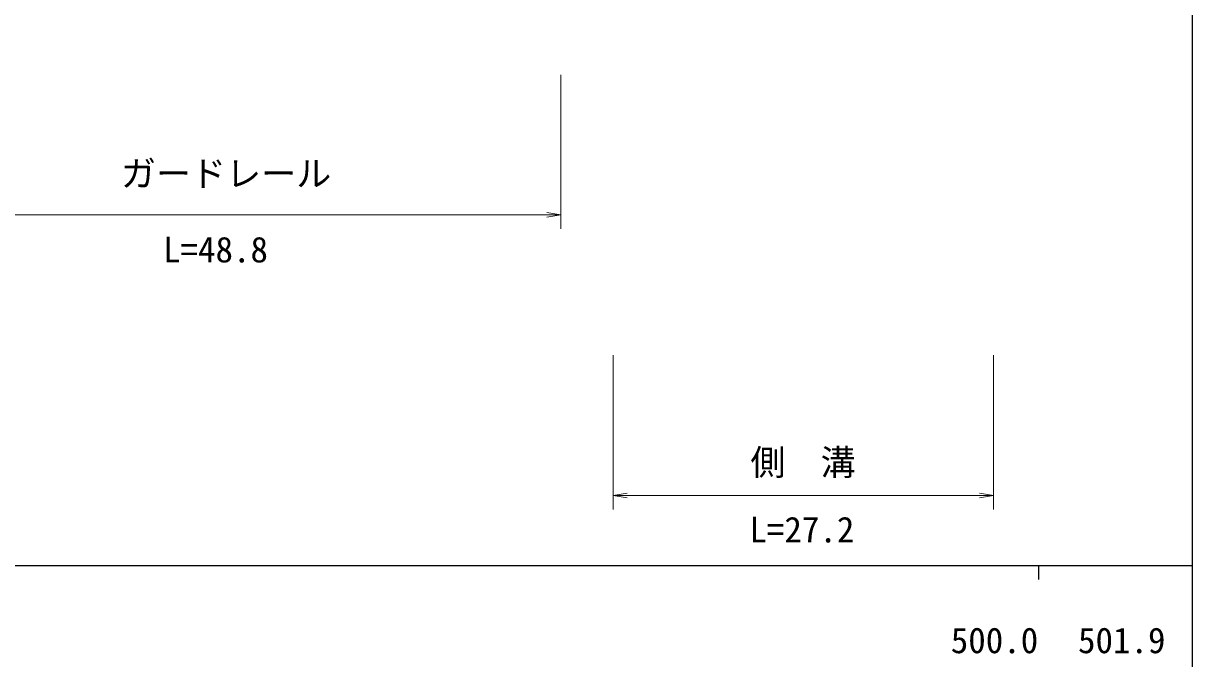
# Model space of a CAD drawing. Units: millimetres at full size, sheet at 1:1000; details may follow other scales. Extents: x 40000 to 680000, y 20000 to 380000.
# Drawn here: x 495635 to 579000, y 198357 to 243659 of the extents above; entities that cross this region are included whole.
import ezdxf
from ezdxf.enums import TextEntityAlignment as Align

# ---------------------------------------------------------------- set-up
doc = ezdxf.new("R2010")
doc.units = ezdxf.units.MM
doc.header["$LTSCALE"] = 1000
doc.layers.add('M-STR-HTXT', color=7, linetype='Continuous', lineweight=13)
doc.layers.add('M-TTL-BAND', color=7, linetype='Continuous', lineweight=25)
doc.styles.add('ＭＳ ゴシック', font='')
doc.styles.get('ＭＳ ゴシック').set_extended_font_data('MS Gothic')

# ---------------------------------------------------------------- blocks, each defined once
blk = doc.blocks.new('open_arrow')
at = {"color": 0, "linetype": 'Continuous', "lineweight": -2}
blk.add_lwpolyline([(7.5, 1.25), (0, 0), (7.5, -1.25)], dxfattribs=at)

msp = doc.modelspace()

# ---------------------------------------------------------------- linework, layer by layer
at = {"layer": 'M-STR-HTXT'}
for p, q in [((533964, 240000), (533964, 229000)), ((485705, 230000), (533964, 230000)), ((537686, 220000), (537686, 209000)), ((564801, 220000), (564801, 209000)), ((537686, 210000), (564801, 210000))]:
    msp.add_line(p, q, dxfattribs=at)
at = {"layer": 'M-TTL-BAND'}
for p, q in [((579000, 20000), (579000, 370000)), ((40000, 205000), (579000, 205000)), ((568000, 205000), (568000, 204000))]:
    msp.add_line(p, q, dxfattribs=at)

# ---------------------------------------------------------------- block references
at = {"layer": 'M-STR-HTXT', "xscale": 133, "yscale": 133, "rotation": 180}
for p in [(533964, 230000), (564801, 210000)]:
    msp.add_blockref('open_arrow', p, dxfattribs=at)
at = {"layer": 'M-STR-HTXT', "xscale": 133, "yscale": 133}
msp.add_blockref('open_arrow', (537686, 210000), dxfattribs=at)

# ---------------------------------------------------------------- texts
at = {"layer": 'M-STR-HTXT', "style": 'ＭＳ ゴシック'}
for s, p in [('ガードレール', (510086, 231483)), ('L=48.8', (509334, 226061)), ('側\u3000溝', (551220, 210890)), ('L=27.2', (551141, 206094))]:
    msp.add_text(s, height=1833, dxfattribs=at).set_placement(p, align=Align.BOTTOM_CENTER)
at = {"layer": 'M-TTL-BAND', "style": 'ＭＳ ゴシック'}
for s, p in [('500.0', (564875, 198195)), ('501.9', (573948, 198195))]:
    msp.add_text(s, height=1833, dxfattribs=at).set_placement(p, align=Align.BOTTOM_CENTER)

doc.saveas('drawing.dxf')
